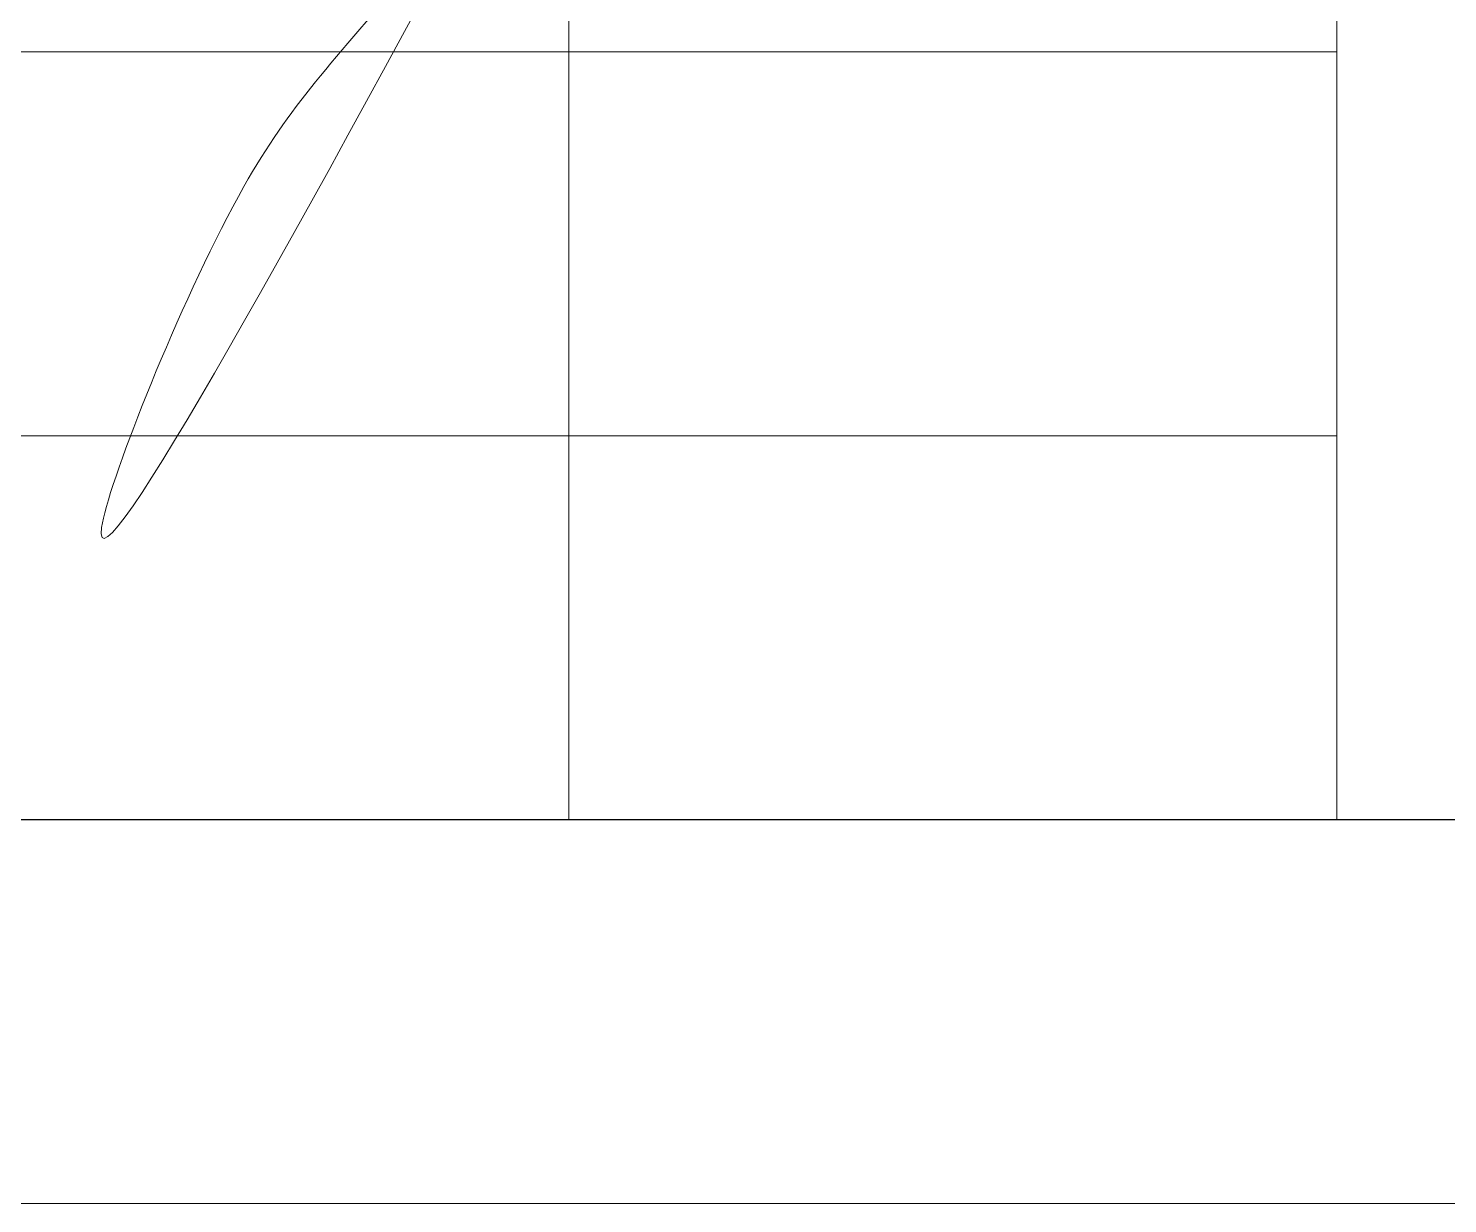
# Model space of a CAD drawing. Header units: metres. Extents: x -5 to 458, y -5 to 65.
# Drawn here: x 385.418 to 387.266, y 0.026 to 1.557 of the extents above; entities that cross this region are included whole.
import ezdxf

# ---------------------------------------------------------------- set-up
doc = ezdxf.new("R2010")
doc.units = ezdxf.units.M
doc.layers.add('Level 50', color=7, linetype='Continuous', lineweight=0)
doc.layers.add('Level 63', color=7, linetype='Continuous', lineweight=0)
doc.layers.add('YOLO_STAMP', color=1, linetype='Continuous')

# ---------------------------------------------------------------- blocks, each defined once
blk = doc.blocks.new('*U49')
at = {"color": 7, "linetype": 'Continuous', "lineweight": 0, "flags": 128}
blk.add_lwpolyline([(63.075, 29.7), (63.075, -29.7), (-63.075, -29.7), (-63.075, 29.7), (63.075, 29.7)], close=True, dxfattribs=at)
at = {"layer": 'Level 50', "color": 7, "linetype": 'Continuous', "lineweight": 13}
blk.add_line((62.575, -29.2), (-62.275, -29.2), dxfattribs=at)
at = {"layer": 'Level 63', "color": 7, "linetype": 'Continuous', "lineweight": 13}
for p, q in [((49.575, -23.7), (49.575, -29.2)), ((50.575, -23.7), (50.575, -29.2))]:
    blk.add_line(p, q, dxfattribs=at)
at = {"layer": 'Level 63', "color": 7, "linetype": 'Continuous', "lineweight": 0}
for p, q in [((44.075, -28.2), (50.575, -28.2)), ((44.075, -28.7), (50.575, -28.7))]:
    blk.add_line(p, q, dxfattribs=at)

msp = doc.modelspace()

# ---------------------------------------------------------------- linework, layer by layer
at = {"color": 5, "linetype": 'Continuous', "lineweight": 0}
msp.add_spline([(384.626273, 1.517185), (384.728939, 1.752003), (384.754122, 1.845989), (384.754122, 1.899193), (384.722895, 1.93042), (384.673615, 1.93042), (384.596268, 1.885764), (384.541516, 1.815976), (384.527064, 1.775587), (384.527064, 1.706971), (384.544112, 1.643349), (384.586949, 1.582651), (384.636211, 1.55421), (384.702973, 1.543067), (384.771025, 1.561301), (384.829501, 1.587897), (384.869608, 1.618897), (384.940972, 1.742503), (385.007166, 1.878566), (385.060892, 1.988994), (385.117121, 2.086386), (385.154335, 2.138547), (385.171699, 2.1432), (385.178392, 2.118219), (385.16738, 2.077122), (385.134907, 2.032282), (384.94368, 1.663851), (384.882912, 1.558598), (384.837398, 1.53232), (384.825224, 1.553405), (384.819571, 1.574503), (384.812079, 1.649974), (384.845203, 1.773593), (384.940045, 1.980286), (385.038307, 2.150481), (384.941253, 1.953169), (385.004396, 2.008762), (384.875623, 1.785722), (384.976374, 1.916246), (385.050545, 1.959069), (385.106791, 1.943997), (385.133589, 1.883869), (385.1415, 1.786948), (385.070721, 1.564128), (384.982953, 1.49984), (384.918394, 1.472906), (384.819189, 1.469154), (384.750411, 1.498315), (384.737896, 1.519992), (384.73034, 1.570606), (384.744108, 1.621989), (384.819823, 1.649573), (384.972725, 1.786547), (384.857232, 1.559318), (384.91669, 1.593646), (385.070927, 1.747884), (385.083046, 1.793113), (384.957879, 1.576316), (385.090844, 1.677302), (385.159201, 1.800212), (385.041847, 1.567184), (385.203714, 1.694781), (385.262171, 1.800212), (385.138965, 1.582634), (385.305076, 1.688641), (385.371555, 1.800212), (385.261761, 1.580361), (385.431633, 1.716856), (385.479145, 1.800212), (385.377528, 1.583561), (385.57512, 1.775602), (385.57999, 1.787818), (385.481522, 1.59551), (385.72568, 1.822471), (385.728345, 1.832417), (385.604261, 1.591956), (385.823332, 1.822563), (385.823332, 1.851508), (385.714123, 1.603671), (386.014378, 1.828527), (386.358437, 2.321605), (386.493392, 2.612125), (385.515892, 0.919045), (385.699004, 1.351026), (385.923739, 1.641618), (386.076881, 1.79476), (386.021264, 1.698428), (385.751198, 1.666058), (386.193898, 1.708622)], degree=3, dxfattribs=at)
at = {"layer": 'YOLO_STAMP'}
msp.add_lwpolyline([(380.622064, 6.026369), (399.122064, 6.026369), (399.122064, 0.526369), (380.622064, 0.526369)], close=True, dxfattribs=at)

# ---------------------------------------------------------------- block references
at = {"layer": 'Level 50', "color": 7, "linetype": 'Continuous', "lineweight": 13}
msp.add_blockref('*U49', (336.547065, 29.726332), dxfattribs=at)

doc.saveas('drawing.dxf')
